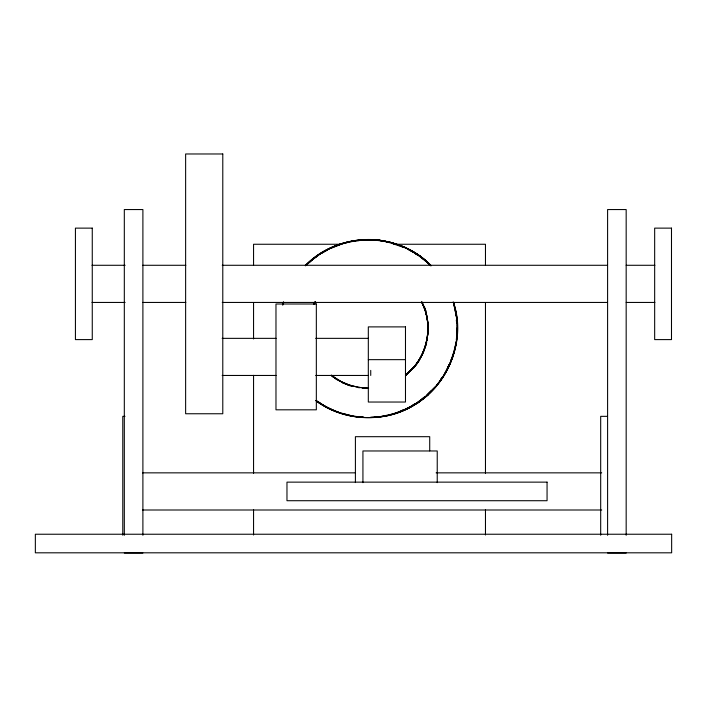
<?xml version="1.0" encoding="UTF-8"?>
<svg xmlns="http://www.w3.org/2000/svg" width="707" height="707" viewBox="0 0 707 707"><rect width="100%" height="100%" fill="white"/><g stroke="black" fill="none" stroke-linecap="round" stroke-linejoin="round"><path stroke-width="1.06" d="M427.974 335.33L428.097 332.37M456.165 341.958C453.779 357.654 447.248 372.925 436.873 385.006M456.386 339.802L457.093 327.898M456.192 341.888L452.719 356.673L450.606 361.666M456.422 339.722L456.651 337.566M457.102 333.244L457.058 324.557M426.321 344.053L426.683 342.117M427.055 340.173L427.426 338.238M427.373 337.866L425.755 345.582L422.68 353.898M283.03 304.832L283.622 302.737M282.579 304.885L283.498 301.748M282.667 304.744L283.277 302.658M282.915 304.531L283.56 302.455M453.726 352.219L449.855 363.478L447.867 367.322M423.396 352.44L425.994 344.989M449.758 363.672L444.27 374.224M314.368 303.895L315.278 301.889M314.217 304.222L315.057 302.384M313.519 304.408L314.412 302.649M419.278 360.305L422.936 353.314M418.986 360.738L414.346 367.119L418.411 361.684L422.203 354.764M442.573 377.008L439.736 381.533L442.564 376.937M439.736 381.533L442.617 376.937M440.708 379.394L442.609 376.76M415.212 365.881L406.251 375.002M416.379 364.291L418.703 361.1M413.639 367.976L418.411 361.684M435.494 386.685L426.277 395.858M434.089 388.125L426.356 395.699M305.318 265.646C324.195 246.372 352.148 236.969 378.881 240.088L380.057 240.283C399.031 243.093 417.448 251.506 430.863 265.372M305.804 265.496C320.147 251.241 339.581 241.874 359.81 240.318M427.214 394.842L430.987 390.962M305.504 265.779C323.426 247.291 350.045 237.57 375.656 240.062M309.259 262.633L312.423 259.655M424.66 397.316L412.199 405.995L399.853 411.801L387.356 415.539L380.905 416.476M405.738 374.993C427.037 358.405 434.195 326.554 421.92 302.499M424.713 397.122L417.775 402.31M306.431 265.196C339.121 231.869 398.138 231.454 430.59 265.302M305.848 265.01C338.812 231.216 398.704 231.216 431.049 265.841M405.836 374.745C425.755 359.262 433.108 330.505 424.059 307.094L421.549 301.845M317.514 401.894C346.545 422.477 387.666 422.945 417.254 403.211L418.19 402.557C449.944 381.603 465.409 339.166 453.479 302.888M422.044 398.766L424.633 396.804M405.783 375.24L407.356 374.047M405.836 374.896L413.851 367.313L406.728 374.303C424.651 359.289 432.392 333.518 425.384 311.168M313.316 259.036L317.761 255.952M321.323 253.477L326.996 250.313M415.946 403.476L406.49 408.761M406.843 409.008L405.845 409.583L418.19 402.557M412.685 405.067L414.576 404.015M331.848 247.91L339.917 244.799M412.199 405.995L399.853 411.801M404.501 409.653L394.365 413.489M401.046 410.749L404.095 409.618M344.044 243.464L347.137 242.466M392.279 414.081L381.683 416.388M357.822 240.68L359.96 240.327M378.758 416.785L371.193 417.404M374.144 417.351L378.448 416.803M363.053 240.009L372.801 240.044M370.459 417.263C427.373 418.491 472.046 356.054 453.461 302.428M341.905 244.26L253.557 244.26L253.557 265.187M393.808 244.26L485.47 244.26L485.47 265.187M91.998 265.284L125.112 265.284M142.77 265.284L185.817 265.284M222.237 265.284L607.428 265.284M626.19 265.284L654.885 265.284M91.998 302.446L125.112 302.446M142.77 302.446L185.817 302.446M222.237 302.446L607.428 302.446M626.19 302.446L654.885 302.446M222.157 338.353L276.084 338.353M315.702 338.353L368.533 338.353M368.32 359.651L405.482 359.651M222.157 375.461L276.084 375.461M315.702 375.461L368.533 375.461M124.971 416.343L122.779 416.343L122.779 535.208M607.242 416.343L600.685 416.343L600.685 535.208M142.443 472.85L355.515 472.85M436.104 472.85L601.71 472.85M142.443 510.003L601.71 510.003M124.317 553.024L142.894 553.024M607.596 553.024L626.172 553.024M363.584 417.377C346.598 416.511 329.842 410.634 316.162 400.489M363.398 388.302L368.329 388.382M363.283 417.28L357.883 416.856M368.639 388.134C355.241 387.975 341.72 383.662 331.336 375.063M362.558 388.046L367.463 388.479M362.691 388.152L366.624 388.497M366.986 388.178L358.21 387.321L349.647 385.191L341.499 381.824M377.812 240.292C394.285 241.829 410.29 248.519 423.21 258.797M379.305 240.389L391.333 242.784M353.217 416.105L356.443 416.467M359.669 416.83L363.964 417.316M351.459 415.76L342.011 413.356M357.53 387.445L359.483 387.781M391.696 242.625L378.881 240.088L392.853 242.916L391.696 242.625L405.129 247.406L403.997 246.999M351.096 385.969L352.89 386.322M339.528 412.72L352.148 415.981M386.614 241.829L389.734 242.731M391.819 243.332L403.052 247.22M338.909 412.34L334.773 410.997L323.117 405.182L318.671 402.071M345.21 383.919L352.687 386.455M392.403 242.996C406.543 247.344 420.099 254.502 430.439 265.222L424.978 259.982M341.896 382.434L350.133 385.739M341.79 382.319L350.009 385.633M338.529 412.305L327.527 407.647L316.391 400.86M407.983 249.465L412.755 251.992M340.827 381.674L344.336 383.468M334.985 378.333L340.2 381.435M340.553 381.259L332.317 375.956M317.16 401.603C345.714 421.902 385.978 422.945 415.539 404.139L415.769 403.989C449.422 383.38 465.559 339.36 453.205 301.889M408.911 249.43L421.566 257.383L410.546 250.437M414.576 253.168L417.298 254.927M420.029 256.694L425.914 261.449M331.724 375.859L337.327 379.871M331.83 375.983L333.474 377.335M429.997 264.621L420.02 256.252L423.29 259.001M424.925 260.379L430.634 265.196M424.863 260.22L430.634 265.178M429.167 264.312L430.793 265.744M422.15 302.216L425.234 309.48M421.858 302.013L425.154 310.214M421.964 302.463L425.269 310.656L427.328 319.255L428.106 328.066M424.218 306.458L425.305 309.224M453.602 303.17L456.784 318.044L456.969 322.392M425.853 310.444L426.021 311.071M425.481 310.435L427.47 318.079M454.044 304.885L456.634 318.132L456.89 323.559M455.608 313.599L455.847 315.755M456.324 320.059L456.563 322.206M427.708 320.563L428.133 324.486M626.172 535.287L626.172 209.555L607.596 209.555L607.596 535.287M485.47 302.631L485.47 473.337M485.47 509.676L485.47 535.013M437.235 482.66L437.235 450.969L362.93 450.969L362.93 482.66M429.715 450.898L429.715 436.687L355.409 436.687L355.409 482.589M370.733 370.38L370.733 375.452M253.557 302.631L253.557 338.971M253.557 375.32L253.557 473.337M253.557 509.676L253.557 535.013M142.894 535.287L142.894 209.555L124.317 209.555L124.317 535.287M452.719 356.673L450.58 361.569L452.719 356.673M449.687 363.592L446.656 370.503L449.705 363.557M315.145 301.818L314.262 303.833L315.154 301.801M428.477 394.497L417.254 403.211L428.477 394.497M222.785 153.976L185.632 153.976L185.632 413.754L222.785 413.754L222.785 153.976M92.264 228.131L75.428 228.131L75.428 339.599L92.264 339.599L92.264 228.131M671.491 228.131L654.664 228.131L654.664 339.599L671.491 339.599L671.491 228.131M316.338 304.001L275.977 304.001L275.977 409.813L316.338 409.813L316.338 304.001M405.482 326.89L368.32 326.89L368.32 402.036L405.482 402.036L405.482 326.89M547.059 482.139L286.971 482.139L286.971 500.715L547.059 500.715L547.059 482.139M671.65 534.236L35.35 534.236L35.35 552.812L671.65 552.812L671.65 534.236M318.495 402.61L315.932 400.586L318.495 402.61"/></g></svg>
